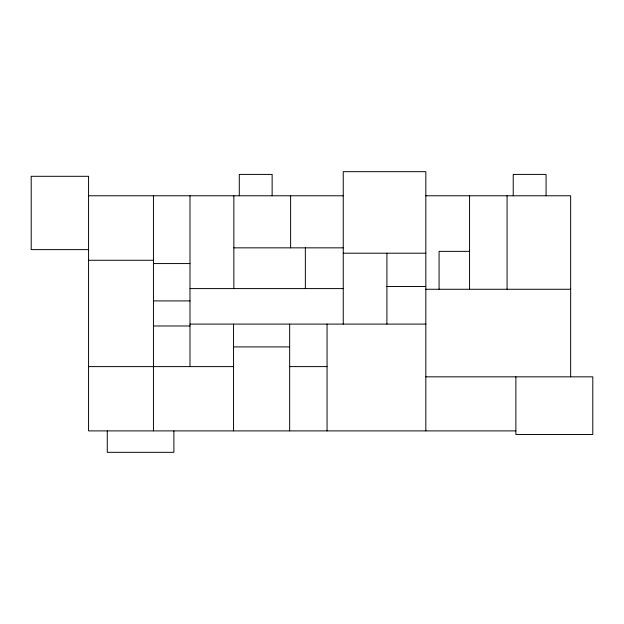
<?xml version="1.0" encoding="UTF-8"?>
<svg xmlns="http://www.w3.org/2000/svg" width="624" height="624" viewBox="0 0 624 624"><rect width="100%" height="100%" fill="white"/><g stroke="black" fill="none" stroke-linecap="round" stroke-linejoin="round"><path stroke-width="0.94" d="M88.569 195.78L343.247 195.78M425.833 195.78L570.656 195.78L570.656 376.834M233.852 247.845L343.247 247.845M88.569 249.616L31.2 249.616L31.2 176.303L88.569 176.303L88.569 430.895L515.876 430.895M469.56 251.347L439.085 251.347L439.085 289.263M343.247 253.204L425.833 253.204M88.569 260.263L153.442 260.263M153.442 263.562L189.992 263.562M386.911 286.51L425.833 286.51M189.992 288.592L343.247 288.592M425.833 289.263L570.656 289.263M153.442 300.916L189.992 300.916M189.992 324.098L425.833 324.098M153.442 325.985L189.992 325.985M233.548 346.913L289.653 346.913M88.569 366.608L233.548 366.608M289.653 366.608L327.062 366.608M425.833 376.834L592.8 376.834L592.8 434.499L515.876 434.499L515.876 376.834M546.078 195.78L546.078 174.408L513.232 174.408L513.232 195.78M507.07 195.78L507.07 289.263M469.56 195.78L469.56 289.263M425.833 430.895L425.833 171.678L343.247 171.678L343.247 324.098M386.911 253.204L386.911 324.098M327.062 324.098L327.062 430.895M305.354 247.845L305.354 288.592M290.605 195.78L290.605 247.845M289.653 324.098L289.653 430.895M272.134 195.78L272.134 174.408L239.288 174.408L239.288 195.78M233.852 195.78L233.852 288.592M233.548 324.098L233.548 430.895M189.992 195.78L189.992 366.608M173.893 430.895L173.893 452.322L107.266 452.322L107.266 430.895M153.442 195.78L153.442 430.895"/></g></svg>
